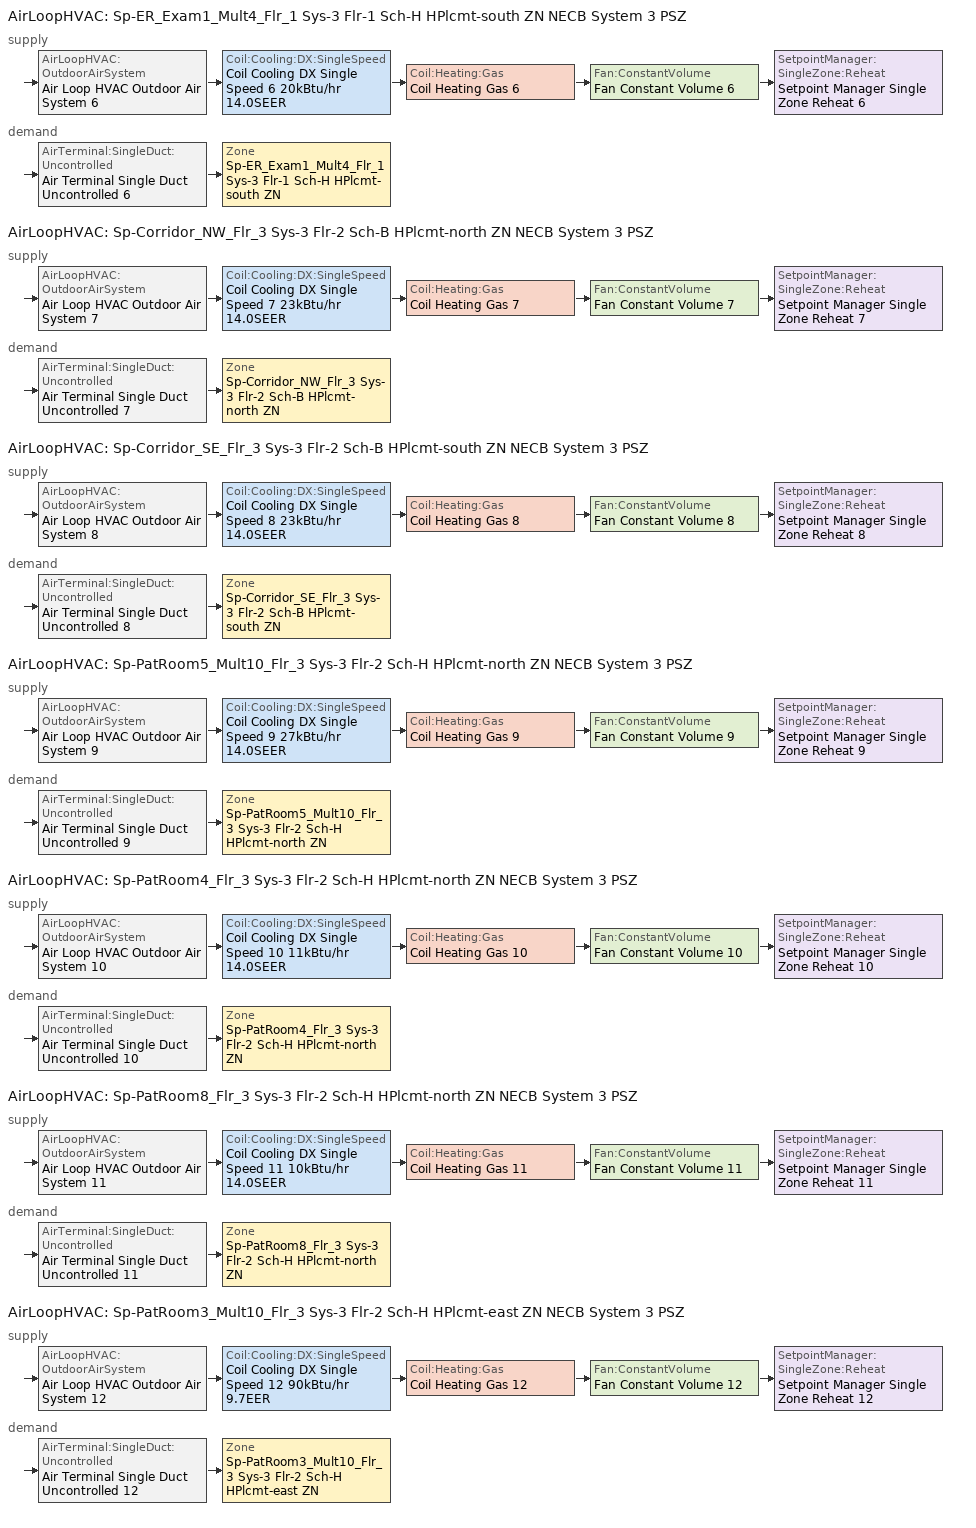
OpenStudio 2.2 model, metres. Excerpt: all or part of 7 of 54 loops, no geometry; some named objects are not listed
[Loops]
AirLoopHVAC 'Sp-ER_Exam1_Mult4_Flr_1 Sys-3 Flr-1 Sch-H HPlcmt-south ZN NECB System 3 PSZ'
 supply: AirLoopHVAC:OutdoorAirSystem 'Air Loop HVAC Outdoor Air System 6' > Coil:Cooling:DX:SingleSpeed 'Coil Cooling DX Single Speed 6 20kBtu/hr 14.0SEER' > Coil:Heating:Gas 'Coil Heating Gas 6' > Fan:ConstantVolume 'Fan Constant Volume 6' > SetpointManager:SingleZone:Reheat 'Setpoint Manager Single Zone Reheat 6'
 demand: AirTerminal:SingleDuct:Uncontrolled 'Air Terminal Single Duct Uncontrolled 6' > Zone 'Sp-ER_Exam1_Mult4_Flr_1 Sys-3 Flr-1 Sch-H HPlcmt-south ZN'
AirLoopHVAC 'Sp-Corridor_NW_Flr_3 Sys-3 Flr-2 Sch-B HPlcmt-north ZN NECB System 3 PSZ'
 supply: AirLoopHVAC:OutdoorAirSystem 'Air Loop HVAC Outdoor Air System 7' > Coil:Cooling:DX:SingleSpeed 'Coil Cooling DX Single Speed 7 23kBtu/hr 14.0SEER' > Coil:Heating:Gas 'Coil Heating Gas 7' > Fan:ConstantVolume 'Fan Constant Volume 7' > SetpointManager:SingleZone:Reheat 'Setpoint Manager Single Zone Reheat 7'
 demand: AirTerminal:SingleDuct:Uncontrolled 'Air Terminal Single Duct Uncontrolled 7' > Zone 'Sp-Corridor_NW_Flr_3 Sys-3 Flr-2 Sch-B HPlcmt-north ZN'
AirLoopHVAC 'Sp-Corridor_SE_Flr_3 Sys-3 Flr-2 Sch-B HPlcmt-south ZN NECB System 3 PSZ'
 supply: AirLoopHVAC:OutdoorAirSystem 'Air Loop HVAC Outdoor Air System 8' > Coil:Cooling:DX:SingleSpeed 'Coil Cooling DX Single Speed 8 23kBtu/hr 14.0SEER' > Coil:Heating:Gas 'Coil Heating Gas 8' > Fan:ConstantVolume 'Fan Constant Volume 8' > SetpointManager:SingleZone:Reheat 'Setpoint Manager Single Zone Reheat 8'
 demand: AirTerminal:SingleDuct:Uncontrolled 'Air Terminal Single Duct Uncontrolled 8' > Zone 'Sp-Corridor_SE_Flr_3 Sys-3 Flr-2 Sch-B HPlcmt-south ZN'
AirLoopHVAC 'Sp-PatRoom5_Mult10_Flr_3 Sys-3 Flr-2 Sch-H HPlcmt-north ZN NECB System 3 PSZ'
 supply: AirLoopHVAC:OutdoorAirSystem 'Air Loop HVAC Outdoor Air System 9' > Coil:Cooling:DX:SingleSpeed 'Coil Cooling DX Single Speed 9 27kBtu/hr 14.0SEER' > Coil:Heating:Gas 'Coil Heating Gas 9' > Fan:ConstantVolume 'Fan Constant Volume 9' > SetpointManager:SingleZone:Reheat 'Setpoint Manager Single Zone Reheat 9'
 demand: AirTerminal:SingleDuct:Uncontrolled 'Air Terminal Single Duct Uncontrolled 9' > Zone 'Sp-PatRoom5_Mult10_Flr_3 Sys-3 Flr-2 Sch-H HPlcmt-north ZN'
AirLoopHVAC 'Sp-PatRoom4_Flr_3 Sys-3 Flr-2 Sch-H HPlcmt-north ZN NECB System 3 PSZ'
 supply: AirLoopHVAC:OutdoorAirSystem 'Air Loop HVAC Outdoor Air System 10' > Coil:Cooling:DX:SingleSpeed 'Coil Cooling DX Single Speed 10 11kBtu/hr 14.0SEER' > Coil:Heating:Gas 'Coil Heating Gas 10' > Fan:ConstantVolume 'Fan Constant Volume 10' > SetpointManager:SingleZone:Reheat 'Setpoint Manager Single Zone Reheat 10'
 demand: AirTerminal:SingleDuct:Uncontrolled 'Air Terminal Single Duct Uncontrolled 10' > Zone 'Sp-PatRoom4_Flr_3 Sys-3 Flr-2 Sch-H HPlcmt-north ZN'
AirLoopHVAC 'Sp-PatRoom8_Flr_3 Sys-3 Flr-2 Sch-H HPlcmt-north ZN NECB System 3 PSZ'
 supply: AirLoopHVAC:OutdoorAirSystem 'Air Loop HVAC Outdoor Air System 11' > Coil:Cooling:DX:SingleSpeed 'Coil Cooling DX Single Speed 11 10kBtu/hr 14.0SEER' > Coil:Heating:Gas 'Coil Heating Gas 11' > Fan:ConstantVolume 'Fan Constant Volume 11' > SetpointManager:SingleZone:Reheat 'Setpoint Manager Single Zone Reheat 11'
 demand: AirTerminal:SingleDuct:Uncontrolled 'Air Terminal Single Duct Uncontrolled 11' > Zone 'Sp-PatRoom8_Flr_3 Sys-3 Flr-2 Sch-H HPlcmt-north ZN'
AirLoopHVAC 'Sp-PatRoom3_Mult10_Flr_3 Sys-3 Flr-2 Sch-H HPlcmt-east ZN NECB System 3 PSZ'
 supply: AirLoopHVAC:OutdoorAirSystem 'Air Loop HVAC Outdoor Air System 12' > Coil:Cooling:DX:SingleSpeed 'Coil Cooling DX Single Speed 12 90kBtu/hr 9.7EER' > Coil:Heating:Gas 'Coil Heating Gas 12' > Fan:ConstantVolume 'Fan Constant Volume 12' > SetpointManager:SingleZone:Reheat 'Setpoint Manager Single Zone Reheat 12'
 demand: AirTerminal:SingleDuct:Uncontrolled 'Air Terminal Single Duct Uncontrolled 12' > Zone 'Sp-PatRoom3_Mult10_Flr_3 Sys-3 Flr-2 Sch-H HPlcmt-east ZN'
[Sizing:Zone] Zone Cooling Design Supply Air Temperature Input Method=SupplyAirTemperature; Zone Cooling Design Supply Air Temperature {C}=13; Zone Cooling Design Supply Air Temperature Difference {deltaC}=11.11; Zone Heating Design Supply Air Temperature Input Method=SupplyAirTemperature; Zone Heating Design Supply Air Temperature {C}=43; Zone Heating Design Supply Air Temperature Difference {deltaC}=11.11; Zone Cooling Design Supply Air Humidity Ratio {kg-H2O/kg-air}=0.0085; Zone Heating Design Supply Air Humidity Ratio {kg-H2O/kg-air}=0.008; Zone Heating Sizing Factor=1.3; Zone Cooling Sizing Factor=1.1; Cooling Design Air Flow Method=DesignDay; Heating Design Air Flow Method=DesignDay; Account for Dedicated Outdoor Air System=No; Dedicated Outdoor Air System Control Strategy=NeutralSupplyAir; Dedicated Outdoor Air Low Setpoint Temperature for Design {C}=autosize; Dedicated Outdoor Air High Setpoint Temperature for Design {C}=autosize
Sp-ER_Exam1_Mult4_Flr_1 Sys-3 Flr-1 Sch-H HPlcmt-south ZN; Sp-Corridor_NW_Flr_3 Sys-3 Flr-2 Sch-B HPlcmt-north ZN; Sp-Corridor_SE_Flr_3 Sys-3 Flr-2 Sch-B HPlcmt-south ZN; Sp-PatRoom5_Mult10_Flr_3 Sys-3 Flr-2 Sch-H HPlcmt-north ZN; Sp-PatRoom4_Flr_3 Sys-3 Flr-2 Sch-H HPlcmt-north ZN; Sp-PatRoom8_Flr_3 Sys-3 Flr-2 Sch-H HPlcmt-north ZN; Sp-PatRoom3_Mult10_Flr_3 Sys-3 Flr-2 Sch-H HPlcmt-east ZN
[Zone equipment]
Sp-ER_Exam1_Mult4_Flr_1 Sys-3 Flr-1 Sch-H HPlcmt-south ZN: Air Terminal Single Duct Uncontrolled 6, Zone HVAC Baseboard Convective Water 6
Sp-Corridor_NW_Flr_3 Sys-3 Flr-2 Sch-B HPlcmt-north ZN: Air Terminal Single Duct Uncontrolled 7, Zone HVAC Baseboard Convective Water 7
Sp-Corridor_SE_Flr_3 Sys-3 Flr-2 Sch-B HPlcmt-south ZN: Air Terminal Single Duct Uncontrolled 8, Zone HVAC Baseboard Convective Water 8
Sp-PatRoom5_Mult10_Flr_3 Sys-3 Flr-2 Sch-H HPlcmt-north ZN: Air Terminal Single Duct Uncontrolled 9, Zone HVAC Baseboard Convective Water 9
Sp-PatRoom4_Flr_3 Sys-3 Flr-2 Sch-H HPlcmt-north ZN: Air Terminal Single Duct Uncontrolled 10, Zone HVAC Baseboard Convective Water 10
Sp-PatRoom8_Flr_3 Sys-3 Flr-2 Sch-H HPlcmt-north ZN: Air Terminal Single Duct Uncontrolled 11, Zone HVAC Baseboard Convective Water 11
Sp-PatRoom3_Mult10_Flr_3 Sys-3 Flr-2 Sch-H HPlcmt-east ZN: Air Terminal Single Duct Uncontrolled 12, Zone HVAC Baseboard Convective Water 12
[AirLoopHVAC] Design Supply Air Flow Rate {m3/s}=AutoSize
Name | Availability Schedule | Availability Manager
Sp-ER_Exam1_Mult4_Flr_1 Sys-3 Flr-1 Sch-H HPlcmt-south ZN NECB System 3 PSZ | Sp-ER_Exam1_Mult4_Flr_1 Sys-3 Flr-1 Sch-H HPlcmt-south ZN NECB System 3 PSZ Occ Sch | Availability Manager Night Cycle 9
Sp-Corridor_NW_Flr_3 Sys-3 Flr-2 Sch-B HPlcmt-north ZN NECB System 3 PSZ | Sp-Corridor_NW_Flr_3 Sys-3 Flr-2 Sch-B HPlcmt-north ZN NECB System 3 PSZ Occ Sch | Availability Manager Night Cycle 4
Sp-Corridor_SE_Flr_3 Sys-3 Flr-2 Sch-B HPlcmt-south ZN NECB System 3 PSZ | Sp-Corridor_SE_Flr_3 Sys-3 Flr-2 Sch-B HPlcmt-south ZN NECB System 3 PSZ Occ Sch | Availability Manager Night Cycle 6
Sp-PatRoom5_Mult10_Flr_3 Sys-3 Flr-2 Sch-H HPlcmt-north ZN NECB System 3 PSZ | Sp-PatRoom5_Mult10_Flr_3 Sys-3 Flr-2 Sch-H HPlcmt-north ZN NECB System 3 PSZ Occ Sch | Availability Manager Night Cycle 29
Sp-PatRoom4_Flr_3 Sys-3 Flr-2 Sch-H HPlcmt-north ZN NECB System 3 PSZ; Sp-PatRoom8_Flr_3 Sys-3 Flr-2 Sch-H HPlcmt-north ZN NECB System 3 PSZ | Always On Discrete
Sp-PatRoom3_Mult10_Flr_3 Sys-3 Flr-2 Sch-H HPlcmt-east ZN NECB System 3 PSZ | Sp-PatRoom3_Mult10_Flr_3 Sys-3 Flr-2 Sch-H HPlcmt-east ZN NECB System 3 PSZ Occ Sch | Availability Manager Night Cycle 27
[Sizing:System] Type of Load to Size On=Sensible; Design Outdoor Air Flow Rate {m3/s}=Autosize; Minimum System Air Flow Ratio=1; Preheat Design Temperature {C}=7; Preheat Design Humidity Ratio {kg-H2O/kg-Air}=0.008; Precool Design Temperature {C}=13; Precool Design Humidity Ratio {kg-H2O/kg-Air}=0.008; Central Cooling Design Supply Air Temperature {C}=13; Central Heating Design Supply Air Temperature {C}=43; Sizing Option=NonCoincident; 100% Outdoor Air in Cooling=No; 100% Outdoor Air in Heating=No; Central Cooling Design Supply Air Humidity Ratio {kg-H2O/kg-Air}=0.0085; Central Heating Design Supply Air Humidity Ratio {kg-H2O/kg-Air}=0.008; Cooling Design Air Flow Method=DesignDay; Cooling Design Air Flow Rate {m3/s}=0; Heating Design Air Flow Method=DesignDay; Heating Design Air Flow Rate {m3/s}=0; System Outdoor Air Method=ZoneSum; Zone Maximum Outdoor Air Fraction=1; Cooling Supply Air Flow Rate Per Floor Area {m3/s-m2}=0.00996765; Cooling Fraction of Autosized Cooling Supply Air Flow Rate=1; Cooling Supply Air Flow Rate Per Unit Cooling Capacity {m3/s-W}=3.94755e-05; Heating Supply Air Flow Rate Per Floor Area {m3/s-m2}=0.00996765; Heating Fraction of Autosized Heating Supply Air Flow Rate=1; Heating Fraction of Autosized Cooling Supply Air Flow Rate=1; Heating Supply Air Flow Rate Per Unit Heating Capacity {m3/s-W}=3.15882e-05; Cooling Design Capacity Method=CoolingDesignCapacity; Cooling Design Capacity {W}=autosize; Cooling Design Capacity Per Floor Area {W/m2}=234.7; Fraction of Autosized Cooling Design Capacity=1; Heating Design Capacity Method=HeatingDesignCapacity; Heating Design Capacity {W}=autosize; Heating Design Capacity Per Floor Area {W/m2}=157; Fraction of Autosized Heating Design Capacity=1; Central Cooling Capacity Control Method=OnOff
Sp-ER_Exam1_Mult4_Flr_1 Sys-3 Flr-1 Sch-H HPlcmt-south ZN NECB System 3 PSZ; Sp-Corridor_NW_Flr_3 Sys-3 Flr-2 Sch-B HPlcmt-north ZN NECB System 3 PSZ; Sp-Corridor_SE_Flr_3 Sys-3 Flr-2 Sch-B HPlcmt-south ZN NECB System 3 PSZ; Sp-PatRoom5_Mult10_Flr_3 Sys-3 Flr-2 Sch-H HPlcmt-north ZN NECB System 3 PSZ; Sp-PatRoom4_Flr_3 Sys-3 Flr-2 Sch-H HPlcmt-north ZN NECB System 3 PSZ; Sp-PatRoom8_Flr_3 Sys-3 Flr-2 Sch-H HPlcmt-north ZN NECB System 3 PSZ; Sp-PatRoom3_Mult10_Flr_3 Sys-3 Flr-2 Sch-H HPlcmt-east ZN NECB System 3 PSZ
[Fan:ConstantVolume] Availability Schedule=Always On Discrete; Fan Efficiency=0.39975; Pressure Rise {Pa}=640; Maximum Flow Rate {m3/s}=AutoSize; Motor Efficiency=0.615
Fan Constant Volume 6; Fan Constant Volume 7; Fan Constant Volume 8; Fan Constant Volume 9; Fan Constant Volume 10; Fan Constant Volume 11; Fan Constant Volume 12
[Coil:Heating:Gas] Availability Schedule=Always On Discrete; Gas Burner Efficiency=0.8; Nominal Capacity {W}=AutoSize; Parasitic Electric Load {W}=0; Parasitic Gas Load {W}=0
Coil Heating Gas 6; Coil Heating Gas 7; Coil Heating Gas 8; Coil Heating Gas 9; Coil Heating Gas 10; Coil Heating Gas 11; Coil Heating Gas 12
[Coil:Cooling:DX:SingleSpeed] Availability Schedule=Always On Discrete; Rated Total Cooling Capacity {W}=autosize; Rated Sensible Heat Ratio=autosize; Rated Air Flow Rate {m3/s}=autosize; Rated Evaporator Fan Power Per Volume Flow Rate {W/(m3/s)}=773.3; Condenser Type=AirCooled; Evaporative Condenser Effectiveness=0; Evaporative Condenser Air Flow Rate {m3/s}=Autosize; Evaporative Condenser Pump Rated Power Consumption {W}=Autosize; Crankcase Heater Capacity {W}=0; Maximum Outdoor Dry-Bulb Temperature for Crankcase Heater Operation {C}=0; Basin Heater Capacity {W/K}=0; Basin Heater Setpoint Temperature {C}=10
Name | Rated COP {W/W} | Total Cooling Capacity Function of Temperature Curve | Total Cooling Capacity Function of Flow Fraction Curve | Energy Input Ratio Function of Temperature Curve | Energy Input Ratio Function of Flow Fraction Curve | Part Load Fraction Correlation Curve
Coil Cooling DX Single Speed 6 20kBtu/hr 14.0SEER | 3.8248 | DXCOOL-NECB2011-REF-CAPFT 44 | DXCOOL-NECB2011-REF-CAPFFLOW 44 | DXCOOL-NECB2011-REF-COOLEIRFT 44 | DXCOOL-NECB2011-REF-COOLEIRFFLOW 44 | DXCOOL-NECB2011-REF-COOLPLFFPLR 44
Coil Cooling DX Single Speed 7 23kBtu/hr 14.0SEER | 3.8248 | DXCOOL-NECB2011-REF-CAPFT 45 | DXCOOL-NECB2011-REF-CAPFFLOW 45 | DXCOOL-NECB2011-REF-COOLEIRFT 45 | DXCOOL-NECB2011-REF-COOLEIRFFLOW 45 | DXCOOL-NECB2011-REF-COOLPLFFPLR 45
Coil Cooling DX Single Speed 8 23kBtu/hr 14.0SEER | 3.8248 | DXCOOL-NECB2011-REF-CAPFT 46 | DXCOOL-NECB2011-REF-CAPFFLOW 46 | DXCOOL-NECB2011-REF-COOLEIRFT 46 | DXCOOL-NECB2011-REF-COOLEIRFFLOW 46 | DXCOOL-NECB2011-REF-COOLPLFFPLR 46
Coil Cooling DX Single Speed 9 27kBtu/hr 14.0SEER | 3.8248 | DXCOOL-NECB2011-REF-CAPFT 47 | DXCOOL-NECB2011-REF-CAPFFLOW 47 | DXCOOL-NECB2011-REF-COOLEIRFT 47 | DXCOOL-NECB2011-REF-COOLEIRFFLOW 47 | DXCOOL-NECB2011-REF-COOLPLFFPLR 47
Coil Cooling DX Single Speed 10 11kBtu/hr 14.0SEER | 3.8248 | DXCOOL-NECB2011-REF-CAPFT 1 | DXCOOL-NECB2011-REF-CAPFFLOW 1 | DXCOOL-NECB2011-REF-COOLEIRFT 1 | DXCOOL-NECB2011-REF-COOLEIRFFLOW 1 | DXCOOL-NECB2011-REF-COOLPLFFPLR 1
Coil Cooling DX Single Speed 11 10kBtu/hr 14.0SEER | 3.8248 | DXCOOL-NECB2011-REF-CAPFT 2 | DXCOOL-NECB2011-REF-CAPFFLOW 2 | DXCOOL-NECB2011-REF-COOLEIRFT 2 | DXCOOL-NECB2011-REF-COOLEIRFFLOW 2 | DXCOOL-NECB2011-REF-COOLPLFFPLR 2
Coil Cooling DX Single Speed 12 90kBtu/hr 9.7EER | 3.3473 | DXCOOL-NECB2011-REF-CAPFT 3 | DXCOOL-NECB2011-REF-CAPFFLOW 3 | DXCOOL-NECB2011-REF-COOLEIRFT 3 | DXCOOL-NECB2011-REF-COOLEIRFFLOW 3 | DXCOOL-NECB2011-REF-COOLPLFFPLR 3
[Controller:OutdoorAir] Minimum Outdoor Air Flow Rate {m3/s}=0; Maximum Outdoor Air Flow Rate {m3/s}=Autosize; Economizer Control Action Type=ModulateFlow; Lockout Type=NoLockout; Minimum Limit Type=FixedMinimum; High Humidity Control=No; Heat Recovery Bypass Control Type=BypassWhenWithinEconomizerLimits
Name | Economizer Control Type | Economizer Maximum Limit Dry-Bulb Temperature {C} | Economizer Maximum Limit Enthalpy {J/kg} | Economizer Minimum Limit Dry-Bulb Temperature {C} | Minimum Outdoor Air Schedule | Controller Mechanical Ventilation
Controller Outdoor Air 6 | NoEconomizer | 28 | 64000 | -100 | Sp-ER_Exam1_Mult4_Flr_1 Sys-3 Flr-1 Sch-H HPlcmt-south ZN NECB System 3 PSZ Occ Sch | Controller Mechanical Ventilation 6
Controller Outdoor Air 7 | NoEconomizer | 28 | 64000 | -100 | Sp-Corridor_NW_Flr_3 Sys-3 Flr-2 Sch-B HPlcmt-north ZN NECB System 3 PSZ Occ Sch | Controller Mechanical Ventilation 7
Controller Outdoor Air 8 | NoEconomizer | 28 | 64000 | -100 | Sp-Corridor_SE_Flr_3 Sys-3 Flr-2 Sch-B HPlcmt-south ZN NECB System 3 PSZ Occ Sch | Controller Mechanical Ventilation 8
Controller Outdoor Air 9 | NoEconomizer | 28 | 64000 | -100 | Sp-PatRoom5_Mult10_Flr_3 Sys-3 Flr-2 Sch-H HPlcmt-north ZN NECB System 3 PSZ Occ Sch | Controller Mechanical Ventilation 9
Controller Outdoor Air 10 | NoEconomizer | 28 | 64000 | -100 | Always On Discrete | Controller Mechanical Ventilation 10
Controller Outdoor Air 11 | NoEconomizer | 28 | 64000 | -100 | Always On Discrete | Controller Mechanical Ventilation 11
Controller Outdoor Air 12 | DifferentialEnthalpy |  |  |  | Sp-PatRoom3_Mult10_Flr_3 Sys-3 Flr-2 Sch-H HPlcmt-east ZN NECB System 3 PSZ Occ Sch | Controller Mechanical Ventilation 12
[Controller:MechanicalVentilation] Availability Schedule=Always On Discrete; System Outdoor Air Method=ZoneSum
Controller Mechanical Ventilation 6; Controller Mechanical Ventilation 7; Controller Mechanical Ventilation 8; Controller Mechanical Ventilation 9; Controller Mechanical Ventilation 10; Controller Mechanical Ventilation 11; Controller Mechanical Ventilation 12
[AirLoopHVAC:OutdoorAirSystem]
Name | Controller
Air Loop HVAC Outdoor Air System 6 | Controller Outdoor Air 6
Air Loop HVAC Outdoor Air System 7 | Controller Outdoor Air 7
Air Loop HVAC Outdoor Air System 8 | Controller Outdoor Air 8
Air Loop HVAC Outdoor Air System 9 | Controller Outdoor Air 9
Air Loop HVAC Outdoor Air System 10 | Controller Outdoor Air 10
Air Loop HVAC Outdoor Air System 11 | Controller Outdoor Air 11
Air Loop HVAC Outdoor Air System 12 | Controller Outdoor Air 12
[SetpointManager:SingleZone:Reheat] Minimum Supply Air Temperature {C}=13; Maximum Supply Air Temperature {C}=43
Name | Control Zone
Setpoint Manager Single Zone Reheat 6 | Sp-ER_Exam1_Mult4_Flr_1 Sys-3 Flr-1 Sch-H HPlcmt-south ZN
Setpoint Manager Single Zone Reheat 7 | Sp-Corridor_NW_Flr_3 Sys-3 Flr-2 Sch-B HPlcmt-north ZN
Setpoint Manager Single Zone Reheat 8 | Sp-Corridor_SE_Flr_3 Sys-3 Flr-2 Sch-B HPlcmt-south ZN
Setpoint Manager Single Zone Reheat 9 | Sp-PatRoom5_Mult10_Flr_3 Sys-3 Flr-2 Sch-H HPlcmt-north ZN
Setpoint Manager Single Zone Reheat 10 | Sp-PatRoom4_Flr_3 Sys-3 Flr-2 Sch-H HPlcmt-north ZN
Setpoint Manager Single Zone Reheat 11 | Sp-PatRoom8_Flr_3 Sys-3 Flr-2 Sch-H HPlcmt-north ZN
Setpoint Manager Single Zone Reheat 12 | Sp-PatRoom3_Mult10_Flr_3 Sys-3 Flr-2 Sch-H HPlcmt-east ZN
[AirTerminal:SingleDuct:Uncontrolled] Availability Schedule=Always On Discrete; Maximum Air Flow Rate {m3/s}=AutoSize
Air Terminal Single Duct Uncontrolled 6; Air Terminal Single Duct Uncontrolled 7; Air Terminal Single Duct Uncontrolled 8; Air Terminal Single Duct Uncontrolled 9; Air Terminal Single Duct Uncontrolled 10; Air Terminal Single Duct Uncontrolled 11; Air Terminal Single Duct Uncontrolled 12
[AvailabilityManager:NightCycle] Control Type=CycleOnAny; Thermostat Tolerance {deltaC}=1; Cycling Run Time {s}=3600
Availability Manager Night Cycle 4; Availability Manager Night Cycle 6; Availability Manager Night Cycle 9; Availability Manager Night Cycle 27; Availability Manager Night Cycle 29
[Schedule:Ruleset]
Name | Default Day Schedule | Summer Design Day Schedule | Winter Design Day Schedule
Sp-Corridor_NW_Flr_3 Sys-3 Flr-2 Sch-B HPlcmt-north ZN NECB System 3 PSZ Occ Sch | Sp-Corridor_NW_Flr_3 Sys-3 Flr-2 Sch-B HPlcmt-north ZN NECB System 3 PSZ Occ Sch Default | Sp-Corridor_NW_Flr_3 Sys-3 Flr-2 Sch-B HPlcmt-north ZN NECB System 3 PSZ Occ Sch Summer Design Day | Sp-Corridor_NW_Flr_3 Sys-3 Flr-2 Sch-B HPlcmt-north ZN NECB System 3 PSZ Occ Sch Winter Design Day
Sp-Corridor_SE_Flr_3 Sys-3 Flr-2 Sch-B HPlcmt-south ZN NECB System 3 PSZ Occ Sch | Sp-Corridor_SE_Flr_3 Sys-3 Flr-2 Sch-B HPlcmt-south ZN NECB System 3 PSZ Occ Sch Default | Sp-Corridor_SE_Flr_3 Sys-3 Flr-2 Sch-B HPlcmt-south ZN NECB System 3 PSZ Occ Sch Summer Design Day | Sp-Corridor_SE_Flr_3 Sys-3 Flr-2 Sch-B HPlcmt-south ZN NECB System 3 PSZ Occ Sch Winter Design Day
Sp-ER_Exam1_Mult4_Flr_1 Sys-3 Flr-1 Sch-H HPlcmt-south ZN NECB System 3 PSZ Occ Sch | Sp-ER_Exam1_Mult4_Flr_1 Sys-3 Flr-1 Sch-H HPlcmt-south ZN NECB System 3 PSZ Occ Sch Default | Sp-ER_Exam1_Mult4_Flr_1 Sys-3 Flr-1 Sch-H HPlcmt-south ZN NECB System 3 PSZ Occ Sch Summer Design Day | Sp-ER_Exam1_Mult4_Flr_1 Sys-3 Flr-1 Sch-H HPlcmt-south ZN NECB System 3 PSZ Occ Sch Winter Design Day
Sp-PatRoom3_Mult10_Flr_3 Sys-3 Flr-2 Sch-H HPlcmt-east ZN NECB System 3 PSZ Occ Sch | Sp-PatRoom3_Mult10_Flr_3 Sys-3 Flr-2 Sch-H HPlcmt-east ZN NECB System 3 PSZ Occ Sch Default | Sp-PatRoom3_Mult10_Flr_3 Sys-3 Flr-2 Sch-H HPlcmt-east ZN NECB System 3 PSZ Occ Sch Summer Design Day | Sp-PatRoom3_Mult10_Flr_3 Sys-3 Flr-2 Sch-H HPlcmt-east ZN NECB System 3 PSZ Occ Sch Winter Design Day
Sp-PatRoom5_Mult10_Flr_3 Sys-3 Flr-2 Sch-H HPlcmt-north ZN NECB System 3 PSZ Occ Sch | Sp-PatRoom5_Mult10_Flr_3 Sys-3 Flr-2 Sch-H HPlcmt-north ZN NECB System 3 PSZ Occ Sch Default | Sp-PatRoom5_Mult10_Flr_3 Sys-3 Flr-2 Sch-H HPlcmt-north ZN NECB System 3 PSZ Occ Sch Summer Design Day | Sp-PatRoom5_Mult10_Flr_3 Sys-3 Flr-2 Sch-H HPlcmt-north ZN NECB System 3 PSZ Occ Sch Winter Design Day
[Schedule:Day]
Sp-Corridor_NW_Flr_3 Sys-3 Flr-2 Sch-B HPlcmt-north ZN NECB System 3 PSZ Occ Sch Default; Sp-Corridor_NW_Flr_3 Sys-3 Flr-2 Sch-B HPlcmt-north ZN NECB System 3 PSZ Occ Sch Winter Design Day; Sp-Corridor_NW_Flr_3 Sys-3 Flr-2 Sch-B HPlcmt-north ZN NECB System 3 PSZ Occ Sch Summer Design Day; Sp-Corridor_SE_Flr_3 Sys-3 Flr-2 Sch-B HPlcmt-south ZN NECB System 3 PSZ Occ Sch Default; Sp-Corridor_SE_Flr_3 Sys-3 Flr-2 Sch-B HPlcmt-south ZN NECB System 3 PSZ Occ Sch Winter Design Day; Sp-Corridor_SE_Flr_3 Sys-3 Flr-2 Sch-B HPlcmt-south ZN NECB System 3 PSZ Occ Sch Summer Design Day; Sp-ER_Exam1_Mult4_Flr_1 Sys-3 Flr-1 Sch-H HPlcmt-south ZN NECB System 3 PSZ Occ Sch Default; Sp-ER_Exam1_Mult4_Flr_1 Sys-3 Flr-1 Sch-H HPlcmt-south ZN NECB System 3 PSZ Occ Sch Winter Design Day; Sp-ER_Exam1_Mult4_Flr_1 Sys-3 Flr-1 Sch-H HPlcmt-south ZN NECB System 3 PSZ Occ Sch Summer Design Day; Sp-ER_Exam1_Mult4_Flr_1 Sys-3 Flr-1 Sch-H HPlcmt-south ZN NECB System 3 PSZ Occ Sch Monday; Sp-ER_Exam1_Mult4_Flr_1 Sys-3 Flr-1 Sch-H HPlcmt-south ZN NECB System 3 PSZ Occ Sch Tuesday; Sp-ER_Exam1_Mult4_Flr_1 Sys-3 Flr-1 Sch-H HPlcmt-south ZN NECB System 3 PSZ Occ Sch Wednesday; Sp-ER_Exam1_Mult4_Flr_1 Sys-3 Flr-1 Sch-H HPlcmt-south ZN NECB System 3 PSZ Occ Sch Thursday; Sp-ER_Exam1_Mult4_Flr_1 Sys-3 Flr-1 Sch-H HPlcmt-south ZN NECB System 3 PSZ Occ Sch Friday; Sp-ER_Exam1_Mult4_Flr_1 Sys-3 Flr-1 Sch-H HPlcmt-south ZN NECB System 3 PSZ Occ Sch Saturday; Sp-ER_Exam1_Mult4_Flr_1 Sys-3 Flr-1 Sch-H HPlcmt-south ZN NECB System 3 PSZ Occ Sch Sunday; Sp-PatRoom3_Mult10_Flr_3 Sys-3 Flr-2 Sch-H HPlcmt-east ZN NECB System 3 PSZ Occ Sch Default; Sp-PatRoom3_Mult10_Flr_3 Sys-3 Flr-2 Sch-H HPlcmt-east ZN NECB System 3 PSZ Occ Sch Winter Design Day; Sp-PatRoom3_Mult10_Flr_3 Sys-3 Flr-2 Sch-H HPlcmt-east ZN NECB System 3 PSZ Occ Sch Summer Design Day; Sp-PatRoom3_Mult10_Flr_3 Sys-3 Flr-2 Sch-H HPlcmt-east ZN NECB System 3 PSZ Occ Sch Monday; Sp-PatRoom3_Mult10_Flr_3 Sys-3 Flr-2 Sch-H HPlcmt-east ZN NECB System 3 PSZ Occ Sch Tuesday; Sp-PatRoom3_Mult10_Flr_3 Sys-3 Flr-2 Sch-H HPlcmt-east ZN NECB System 3 PSZ Occ Sch Wednesday; Sp-PatRoom3_Mult10_Flr_3 Sys-3 Flr-2 Sch-H HPlcmt-east ZN NECB System 3 PSZ Occ Sch Thursday; Sp-PatRoom3_Mult10_Flr_3 Sys-3 Flr-2 Sch-H HPlcmt-east ZN NECB System 3 PSZ Occ Sch Friday; Sp-PatRoom3_Mult10_Flr_3 Sys-3 Flr-2 Sch-H HPlcmt-east ZN NECB System 3 PSZ Occ Sch Saturday; Sp-PatRoom3_Mult10_Flr_3 Sys-3 Flr-2 Sch-H HPlcmt-east ZN NECB System 3 PSZ Occ Sch Sunday; Sp-PatRoom5_Mult10_Flr_3 Sys-3 Flr-2 Sch-H HPlcmt-north ZN NECB System 3 PSZ Occ Sch Default; Sp-PatRoom5_Mult10_Flr_3 Sys-3 Flr-2 Sch-H HPlcmt-north ZN NECB System 3 PSZ Occ Sch Winter Design Day; Sp-PatRoom5_Mult10_Flr_3 Sys-3 Flr-2 Sch-H HPlcmt-north ZN NECB System 3 PSZ Occ Sch Summer Design Day; Sp-PatRoom5_Mult10_Flr_3 Sys-3 Flr-2 Sch-H HPlcmt-north ZN NECB System 3 PSZ Occ Sch Monday; Sp-PatRoom5_Mult10_Flr_3 Sys-3 Flr-2 Sch-H HPlcmt-north ZN NECB System 3 PSZ Occ Sch Tuesday; Sp-PatRoom5_Mult10_Flr_3 Sys-3 Flr-2 Sch-H HPlcmt-north ZN NECB System 3 PSZ Occ Sch Wednesday; Sp-PatRoom5_Mult10_Flr_3 Sys-3 Flr-2 Sch-H HPlcmt-north ZN NECB System 3 PSZ Occ Sch Thursday; Sp-PatRoom5_Mult10_Flr_3 Sys-3 Flr-2 Sch-H HPlcmt-north ZN NECB System 3 PSZ Occ Sch Friday; Sp-PatRoom5_Mult10_Flr_3 Sys-3 Flr-2 Sch-H HPlcmt-north ZN NECB System 3 PSZ Occ Sch Saturday; Sp-PatRoom5_Mult10_Flr_3 Sys-3 Flr-2 Sch-H HPlcmt-north ZN NECB System 3 PSZ Occ Sch Sunday: 24, 0, 1
Sp-Corridor_NW_Flr_3 Sys-3 Flr-2 Sch-B HPlcmt-north ZN NECB System 3 PSZ Occ Sch Monday; Sp-Corridor_NW_Flr_3 Sys-3 Flr-2 Sch-B HPlcmt-north ZN NECB System 3 PSZ Occ Sch Tuesday; Sp-Corridor_NW_Flr_3 Sys-3 Flr-2 Sch-B HPlcmt-north ZN NECB System 3 PSZ Occ Sch Wednesday; Sp-Corridor_NW_Flr_3 Sys-3 Flr-2 Sch-B HPlcmt-north ZN NECB System 3 PSZ Occ Sch Thursday; Sp-Corridor_NW_Flr_3 Sys-3 Flr-2 Sch-B HPlcmt-north ZN NECB System 3 PSZ Occ Sch Friday; Sp-Corridor_SE_Flr_3 Sys-3 Flr-2 Sch-B HPlcmt-south ZN NECB System 3 PSZ Occ Sch Monday; Sp-Corridor_SE_Flr_3 Sys-3 Flr-2 Sch-B HPlcmt-south ZN NECB System 3 PSZ Occ Sch Tuesday; Sp-Corridor_SE_Flr_3 Sys-3 Flr-2 Sch-B HPlcmt-south ZN NECB System 3 PSZ Occ Sch Wednesday; Sp-Corridor_SE_Flr_3 Sys-3 Flr-2 Sch-B HPlcmt-south ZN NECB System 3 PSZ Occ Sch Thursday; Sp-Corridor_SE_Flr_3 Sys-3 Flr-2 Sch-B HPlcmt-south ZN NECB System 3 PSZ Occ Sch Friday: 1, 0, 1, 10, 0, 0, 24, 0, 1
Sp-Corridor_NW_Flr_3 Sys-3 Flr-2 Sch-B HPlcmt-north ZN NECB System 3 PSZ Occ Sch Saturday; Sp-Corridor_SE_Flr_3 Sys-3 Flr-2 Sch-B HPlcmt-south ZN NECB System 3 PSZ Occ Sch Saturday: 2, 0, 1, 10, 0, 0, 24, 0, 1
Sp-Corridor_NW_Flr_3 Sys-3 Flr-2 Sch-B HPlcmt-north ZN NECB System 3 PSZ Occ Sch Sunday; Sp-Corridor_SE_Flr_3 Sys-3 Flr-2 Sch-B HPlcmt-south ZN NECB System 3 PSZ Occ Sch Sunday: 1, 0, 0, 2, 0, 1, 11, 0, 0, 23, 0, 1, 24, 0, 0
[Schedule:Rule] Date Specification Type=DateRange; Start Month=1; Start Day=1; End Month=12
Name | Schedule Ruleset | Rule Order | Day Schedule | Apply Monday | End Day | Apply Tuesday | Apply Wednesday | Apply Thursday | Apply Friday | Apply Saturday | Apply Sunday
Sp-Corridor_NW_Flr_3 Sys-3 Flr-2 Sch-B HPlcmt-north ZN NECB System 3 PSZ Occ Sch Monday Rule | Sp-Corridor_NW_Flr_3 Sys-3 Flr-2 Sch-B HPlcmt-north ZN NECB System 3 PSZ Occ Sch | 6 | Sp-Corridor_NW_Flr_3 Sys-3 Flr-2 Sch-B HPlcmt-north ZN NECB System 3 PSZ Occ Sch Monday | Yes | 25
Sp-Corridor_NW_Flr_3 Sys-3 Flr-2 Sch-B HPlcmt-north ZN NECB System 3 PSZ Occ Sch Tuesday Rule | Sp-Corridor_NW_Flr_3 Sys-3 Flr-2 Sch-B HPlcmt-north ZN NECB System 3 PSZ Occ Sch | 5 | Sp-Corridor_NW_Flr_3 Sys-3 Flr-2 Sch-B HPlcmt-north ZN NECB System 3 PSZ Occ Sch Tuesday |  | 26 | Yes
Sp-Corridor_NW_Flr_3 Sys-3 Flr-2 Sch-B HPlcmt-north ZN NECB System 3 PSZ Occ Sch Wednesday Rule | Sp-Corridor_NW_Flr_3 Sys-3 Flr-2 Sch-B HPlcmt-north ZN NECB System 3 PSZ Occ Sch | 4 | Sp-Corridor_NW_Flr_3 Sys-3 Flr-2 Sch-B HPlcmt-north ZN NECB System 3 PSZ Occ Sch Wednesday |  | 27 |  | Yes
Sp-Corridor_NW_Flr_3 Sys-3 Flr-2 Sch-B HPlcmt-north ZN NECB System 3 PSZ Occ Sch Thursday Rule | Sp-Corridor_NW_Flr_3 Sys-3 Flr-2 Sch-B HPlcmt-north ZN NECB System 3 PSZ Occ Sch | 3 | Sp-Corridor_NW_Flr_3 Sys-3 Flr-2 Sch-B HPlcmt-north ZN NECB System 3 PSZ Occ Sch Thursday |  | 28 |  |  | Yes
Sp-Corridor_NW_Flr_3 Sys-3 Flr-2 Sch-B HPlcmt-north ZN NECB System 3 PSZ Occ Sch Friday Rule | Sp-Corridor_NW_Flr_3 Sys-3 Flr-2 Sch-B HPlcmt-north ZN NECB System 3 PSZ Occ Sch | 2 | Sp-Corridor_NW_Flr_3 Sys-3 Flr-2 Sch-B HPlcmt-north ZN NECB System 3 PSZ Occ Sch Friday |  | 29 |  |  |  | Yes
Sp-Corridor_NW_Flr_3 Sys-3 Flr-2 Sch-B HPlcmt-north ZN NECB System 3 PSZ Occ Sch Saturday Rule | Sp-Corridor_NW_Flr_3 Sys-3 Flr-2 Sch-B HPlcmt-north ZN NECB System 3 PSZ Occ Sch | 1 | Sp-Corridor_NW_Flr_3 Sys-3 Flr-2 Sch-B HPlcmt-north ZN NECB System 3 PSZ Occ Sch Saturday |  | 30 |  |  |  |  | Yes
Sp-Corridor_NW_Flr_3 Sys-3 Flr-2 Sch-B HPlcmt-north ZN NECB System 3 PSZ Occ Sch Sunday Rule | Sp-Corridor_NW_Flr_3 Sys-3 Flr-2 Sch-B HPlcmt-north ZN NECB System 3 PSZ Occ Sch | 0 | Sp-Corridor_NW_Flr_3 Sys-3 Flr-2 Sch-B HPlcmt-north ZN NECB System 3 PSZ Occ Sch Sunday |  | 31 |  |  |  |  |  | Yes
Sp-Corridor_SE_Flr_3 Sys-3 Flr-2 Sch-B HPlcmt-south ZN NECB System 3 PSZ Occ Sch Monday Rule | Sp-Corridor_SE_Flr_3 Sys-3 Flr-2 Sch-B HPlcmt-south ZN NECB System 3 PSZ Occ Sch | 6 | Sp-Corridor_SE_Flr_3 Sys-3 Flr-2 Sch-B HPlcmt-south ZN NECB System 3 PSZ Occ Sch Monday | Yes | 25
Sp-Corridor_SE_Flr_3 Sys-3 Flr-2 Sch-B HPlcmt-south ZN NECB System 3 PSZ Occ Sch Tuesday Rule | Sp-Corridor_SE_Flr_3 Sys-3 Flr-2 Sch-B HPlcmt-south ZN NECB System 3 PSZ Occ Sch | 5 | Sp-Corridor_SE_Flr_3 Sys-3 Flr-2 Sch-B HPlcmt-south ZN NECB System 3 PSZ Occ Sch Tuesday |  | 26 | Yes
Sp-Corridor_SE_Flr_3 Sys-3 Flr-2 Sch-B HPlcmt-south ZN NECB System 3 PSZ Occ Sch Wednesday Rule | Sp-Corridor_SE_Flr_3 Sys-3 Flr-2 Sch-B HPlcmt-south ZN NECB System 3 PSZ Occ Sch | 4 | Sp-Corridor_SE_Flr_3 Sys-3 Flr-2 Sch-B HPlcmt-south ZN NECB System 3 PSZ Occ Sch Wednesday |  | 27 |  | Yes
Sp-Corridor_SE_Flr_3 Sys-3 Flr-2 Sch-B HPlcmt-south ZN NECB System 3 PSZ Occ Sch Thursday Rule | Sp-Corridor_SE_Flr_3 Sys-3 Flr-2 Sch-B HPlcmt-south ZN NECB System 3 PSZ Occ Sch | 3 | Sp-Corridor_SE_Flr_3 Sys-3 Flr-2 Sch-B HPlcmt-south ZN NECB System 3 PSZ Occ Sch Thursday |  | 28 |  |  | Yes
Sp-Corridor_SE_Flr_3 Sys-3 Flr-2 Sch-B HPlcmt-south ZN NECB System 3 PSZ Occ Sch Friday Rule | Sp-Corridor_SE_Flr_3 Sys-3 Flr-2 Sch-B HPlcmt-south ZN NECB System 3 PSZ Occ Sch | 2 | Sp-Corridor_SE_Flr_3 Sys-3 Flr-2 Sch-B HPlcmt-south ZN NECB System 3 PSZ Occ Sch Friday |  | 29 |  |  |  | Yes
Sp-Corridor_SE_Flr_3 Sys-3 Flr-2 Sch-B HPlcmt-south ZN NECB System 3 PSZ Occ Sch Saturday Rule | Sp-Corridor_SE_Flr_3 Sys-3 Flr-2 Sch-B HPlcmt-south ZN NECB System 3 PSZ Occ Sch | 1 | Sp-Corridor_SE_Flr_3 Sys-3 Flr-2 Sch-B HPlcmt-south ZN NECB System 3 PSZ Occ Sch Saturday |  | 30 |  |  |  |  | Yes
Sp-Corridor_SE_Flr_3 Sys-3 Flr-2 Sch-B HPlcmt-south ZN NECB System 3 PSZ Occ Sch Sunday Rule | Sp-Corridor_SE_Flr_3 Sys-3 Flr-2 Sch-B HPlcmt-south ZN NECB System 3 PSZ Occ Sch | 0 | Sp-Corridor_SE_Flr_3 Sys-3 Flr-2 Sch-B HPlcmt-south ZN NECB System 3 PSZ Occ Sch Sunday |  | 31 |  |  |  |  |  | Yes
Sp-ER_Exam1_Mult4_Flr_1 Sys-3 Flr-1 Sch-H HPlcmt-south ZN NECB System 3 PSZ Occ Sch Monday Rule | Sp-ER_Exam1_Mult4_Flr_1 Sys-3 Flr-1 Sch-H HPlcmt-south ZN NECB System 3 PSZ Occ Sch | 6 | Sp-ER_Exam1_Mult4_Flr_1 Sys-3 Flr-1 Sch-H HPlcmt-south ZN NECB System 3 PSZ Occ Sch Monday | Yes | 25
Sp-ER_Exam1_Mult4_Flr_1 Sys-3 Flr-1 Sch-H HPlcmt-south ZN NECB System 3 PSZ Occ Sch Tuesday Rule | Sp-ER_Exam1_Mult4_Flr_1 Sys-3 Flr-1 Sch-H HPlcmt-south ZN NECB System 3 PSZ Occ Sch | 5 | Sp-ER_Exam1_Mult4_Flr_1 Sys-3 Flr-1 Sch-H HPlcmt-south ZN NECB System 3 PSZ Occ Sch Tuesday |  | 26 | Yes
Sp-ER_Exam1_Mult4_Flr_1 Sys-3 Flr-1 Sch-H HPlcmt-south ZN NECB System 3 PSZ Occ Sch Wednesday Rule | Sp-ER_Exam1_Mult4_Flr_1 Sys-3 Flr-1 Sch-H HPlcmt-south ZN NECB System 3 PSZ Occ Sch | 4 | Sp-ER_Exam1_Mult4_Flr_1 Sys-3 Flr-1 Sch-H HPlcmt-south ZN NECB System 3 PSZ Occ Sch Wednesday |  | 27 |  | Yes
Sp-ER_Exam1_Mult4_Flr_1 Sys-3 Flr-1 Sch-H HPlcmt-south ZN NECB System 3 PSZ Occ Sch Thursday Rule | Sp-ER_Exam1_Mult4_Flr_1 Sys-3 Flr-1 Sch-H HPlcmt-south ZN NECB System 3 PSZ Occ Sch | 3 | Sp-ER_Exam1_Mult4_Flr_1 Sys-3 Flr-1 Sch-H HPlcmt-south ZN NECB System 3 PSZ Occ Sch Thursday |  | 28 |  |  | Yes
Sp-ER_Exam1_Mult4_Flr_1 Sys-3 Flr-1 Sch-H HPlcmt-south ZN NECB System 3 PSZ Occ Sch Friday Rule | Sp-ER_Exam1_Mult4_Flr_1 Sys-3 Flr-1 Sch-H HPlcmt-south ZN NECB System 3 PSZ Occ Sch | 2 | Sp-ER_Exam1_Mult4_Flr_1 Sys-3 Flr-1 Sch-H HPlcmt-south ZN NECB System 3 PSZ Occ Sch Friday |  | 29 |  |  |  | Yes
Sp-ER_Exam1_Mult4_Flr_1 Sys-3 Flr-1 Sch-H HPlcmt-south ZN NECB System 3 PSZ Occ Sch Saturday Rule | Sp-ER_Exam1_Mult4_Flr_1 Sys-3 Flr-1 Sch-H HPlcmt-south ZN NECB System 3 PSZ Occ Sch | 1 | Sp-ER_Exam1_Mult4_Flr_1 Sys-3 Flr-1 Sch-H HPlcmt-south ZN NECB System 3 PSZ Occ Sch Saturday |  | 30 |  |  |  |  | Yes
Sp-ER_Exam1_Mult4_Flr_1 Sys-3 Flr-1 Sch-H HPlcmt-south ZN NECB System 3 PSZ Occ Sch Sunday Rule | Sp-ER_Exam1_Mult4_Flr_1 Sys-3 Flr-1 Sch-H HPlcmt-south ZN NECB System 3 PSZ Occ Sch | 0 | Sp-ER_Exam1_Mult4_Flr_1 Sys-3 Flr-1 Sch-H HPlcmt-south ZN NECB System 3 PSZ Occ Sch Sunday |  | 31 |  |  |  |  |  | Yes
Sp-PatRoom3_Mult10_Flr_3 Sys-3 Flr-2 Sch-H HPlcmt-east ZN NECB System 3 PSZ Occ Sch Monday Rule | Sp-PatRoom3_Mult10_Flr_3 Sys-3 Flr-2 Sch-H HPlcmt-east ZN NECB System 3 PSZ Occ Sch | 6 | Sp-PatRoom3_Mult10_Flr_3 Sys-3 Flr-2 Sch-H HPlcmt-east ZN NECB System 3 PSZ Occ Sch Monday | Yes | 25
Sp-PatRoom3_Mult10_Flr_3 Sys-3 Flr-2 Sch-H HPlcmt-east ZN NECB System 3 PSZ Occ Sch Tuesday Rule | Sp-PatRoom3_Mult10_Flr_3 Sys-3 Flr-2 Sch-H HPlcmt-east ZN NECB System 3 PSZ Occ Sch | 5 | Sp-PatRoom3_Mult10_Flr_3 Sys-3 Flr-2 Sch-H HPlcmt-east ZN NECB System 3 PSZ Occ Sch Tuesday |  | 26 | Yes
Sp-PatRoom3_Mult10_Flr_3 Sys-3 Flr-2 Sch-H HPlcmt-east ZN NECB System 3 PSZ Occ Sch Wednesday Rule | Sp-PatRoom3_Mult10_Flr_3 Sys-3 Flr-2 Sch-H HPlcmt-east ZN NECB System 3 PSZ Occ Sch | 4 | Sp-PatRoom3_Mult10_Flr_3 Sys-3 Flr-2 Sch-H HPlcmt-east ZN NECB System 3 PSZ Occ Sch Wednesday |  | 27 |  | Yes
Sp-PatRoom3_Mult10_Flr_3 Sys-3 Flr-2 Sch-H HPlcmt-east ZN NECB System 3 PSZ Occ Sch Thursday Rule | Sp-PatRoom3_Mult10_Flr_3 Sys-3 Flr-2 Sch-H HPlcmt-east ZN NECB System 3 PSZ Occ Sch | 3 | Sp-PatRoom3_Mult10_Flr_3 Sys-3 Flr-2 Sch-H HPlcmt-east ZN NECB System 3 PSZ Occ Sch Thursday |  | 28 |  |  | Yes
Sp-PatRoom3_Mult10_Flr_3 Sys-3 Flr-2 Sch-H HPlcmt-east ZN NECB System 3 PSZ Occ Sch Friday Rule | Sp-PatRoom3_Mult10_Flr_3 Sys-3 Flr-2 Sch-H HPlcmt-east ZN NECB System 3 PSZ Occ Sch | 2 | Sp-PatRoom3_Mult10_Flr_3 Sys-3 Flr-2 Sch-H HPlcmt-east ZN NECB System 3 PSZ Occ Sch Friday |  | 29 |  |  |  | Yes
Sp-PatRoom3_Mult10_Flr_3 Sys-3 Flr-2 Sch-H HPlcmt-east ZN NECB System 3 PSZ Occ Sch Saturday Rule | Sp-PatRoom3_Mult10_Flr_3 Sys-3 Flr-2 Sch-H HPlcmt-east ZN NECB System 3 PSZ Occ Sch | 1 | Sp-PatRoom3_Mult10_Flr_3 Sys-3 Flr-2 Sch-H HPlcmt-east ZN NECB System 3 PSZ Occ Sch Saturday |  | 30 |  |  |  |  | Yes
Sp-PatRoom3_Mult10_Flr_3 Sys-3 Flr-2 Sch-H HPlcmt-east ZN NECB System 3 PSZ Occ Sch Sunday Rule | Sp-PatRoom3_Mult10_Flr_3 Sys-3 Flr-2 Sch-H HPlcmt-east ZN NECB System 3 PSZ Occ Sch | 0 | Sp-PatRoom3_Mult10_Flr_3 Sys-3 Flr-2 Sch-H HPlcmt-east ZN NECB System 3 PSZ Occ Sch Sunday |  | 31 |  |  |  |  |  | Yes
Sp-PatRoom5_Mult10_Flr_3 Sys-3 Flr-2 Sch-H HPlcmt-north ZN NECB System 3 PSZ Occ Sch Monday Rule | Sp-PatRoom5_Mult10_Flr_3 Sys-3 Flr-2 Sch-H HPlcmt-north ZN NECB System 3 PSZ Occ Sch | 6 | Sp-PatRoom5_Mult10_Flr_3 Sys-3 Flr-2 Sch-H HPlcmt-north ZN NECB System 3 PSZ Occ Sch Monday | Yes | 25
Sp-PatRoom5_Mult10_Flr_3 Sys-3 Flr-2 Sch-H HPlcmt-north ZN NECB System 3 PSZ Occ Sch Tuesday Rule | Sp-PatRoom5_Mult10_Flr_3 Sys-3 Flr-2 Sch-H HPlcmt-north ZN NECB System 3 PSZ Occ Sch | 5 | Sp-PatRoom5_Mult10_Flr_3 Sys-3 Flr-2 Sch-H HPlcmt-north ZN NECB System 3 PSZ Occ Sch Tuesday |  | 26 | Yes
Sp-PatRoom5_Mult10_Flr_3 Sys-3 Flr-2 Sch-H HPlcmt-north ZN NECB System 3 PSZ Occ Sch Wednesday Rule | Sp-PatRoom5_Mult10_Flr_3 Sys-3 Flr-2 Sch-H HPlcmt-north ZN NECB System 3 PSZ Occ Sch | 4 | Sp-PatRoom5_Mult10_Flr_3 Sys-3 Flr-2 Sch-H HPlcmt-north ZN NECB System 3 PSZ Occ Sch Wednesday |  | 27 |  | Yes
Sp-PatRoom5_Mult10_Flr_3 Sys-3 Flr-2 Sch-H HPlcmt-north ZN NECB System 3 PSZ Occ Sch Thursday Rule | Sp-PatRoom5_Mult10_Flr_3 Sys-3 Flr-2 Sch-H HPlcmt-north ZN NECB System 3 PSZ Occ Sch | 3 | Sp-PatRoom5_Mult10_Flr_3 Sys-3 Flr-2 Sch-H HPlcmt-north ZN NECB System 3 PSZ Occ Sch Thursday |  | 28 |  |  | Yes
Sp-PatRoom5_Mult10_Flr_3 Sys-3 Flr-2 Sch-H HPlcmt-north ZN NECB System 3 PSZ Occ Sch Friday Rule | Sp-PatRoom5_Mult10_Flr_3 Sys-3 Flr-2 Sch-H HPlcmt-north ZN NECB System 3 PSZ Occ Sch | 2 | Sp-PatRoom5_Mult10_Flr_3 Sys-3 Flr-2 Sch-H HPlcmt-north ZN NECB System 3 PSZ Occ Sch Friday |  | 29 |  |  |  | Yes
Sp-PatRoom5_Mult10_Flr_3 Sys-3 Flr-2 Sch-H HPlcmt-north ZN NECB System 3 PSZ Occ Sch Saturday Rule | Sp-PatRoom5_Mult10_Flr_3 Sys-3 Flr-2 Sch-H HPlcmt-north ZN NECB System 3 PSZ Occ Sch | 1 | Sp-PatRoom5_Mult10_Flr_3 Sys-3 Flr-2 Sch-H HPlcmt-north ZN NECB System 3 PSZ Occ Sch Saturday |  | 30 |  |  |  |  | Yes
Sp-PatRoom5_Mult10_Flr_3 Sys-3 Flr-2 Sch-H HPlcmt-north ZN NECB System 3 PSZ Occ Sch Sunday Rule | Sp-PatRoom5_Mult10_Flr_3 Sys-3 Flr-2 Sch-H HPlcmt-north ZN NECB System 3 PSZ Occ Sch | 0 | Sp-PatRoom5_Mult10_Flr_3 Sys-3 Flr-2 Sch-H HPlcmt-north ZN NECB System 3 PSZ Occ Sch Sunday |  | 31 |  |  |  |  |  | Yes
[Schedule:Constant]
Always On Discrete: Value=1
[Curve:Biquadratic] Minimum Value of x=13; Maximum Value of x=24; Minimum Value of y=24; Maximum Value of y=46
Name | Coefficient1 Constant | Coefficient2 x | Coefficient3 x**2 | Coefficient4 y | Coefficient5 y**2 | Coefficient6 x*y
DXCOOL-NECB2011-REF-CAPFT 1; DXCOOL-NECB2011-REF-CAPFT 2; DXCOOL-NECB2011-REF-CAPFT 3; DXCOOL-NECB2011-REF-CAPFT 44; DXCOOL-NECB2011-REF-CAPFT 45; DXCOOL-NECB2011-REF-CAPFT 46; DXCOOL-NECB2011-REF-CAPFT 47 | 0.867905 | 0.0142459 | 0.00055436 | -0.0075575 | 3.3e-05 | -0.0001918
DXCOOL-NECB2011-REF-COOLEIRFT 1; DXCOOL-NECB2011-REF-COOLEIRFT 2; DXCOOL-NECB2011-REF-COOLEIRFT 3; DXCOOL-NECB2011-REF-COOLEIRFT 44; DXCOOL-NECB2011-REF-COOLEIRFT 45; DXCOOL-NECB2011-REF-COOLEIRFT 46; DXCOOL-NECB2011-REF-COOLEIRFT 47 | 0.116936 | 0.0284933 | -0.0004112 | 0.0214108 | 0.00016103 | -0.0006791
[Curve:Quadratic] Coefficient1 Constant=1; Coefficient2 x=0; Coefficient3 x**2=0; Minimum Value of x=0; Maximum Value of x=1
DXCOOL-NECB2011-REF-CAPFFLOW 1; DXCOOL-NECB2011-REF-COOLEIRFFLOW 1; DXCOOL-NECB2011-REF-CAPFFLOW 2; DXCOOL-NECB2011-REF-COOLEIRFFLOW 2; DXCOOL-NECB2011-REF-CAPFFLOW 3; DXCOOL-NECB2011-REF-COOLEIRFFLOW 3; DXCOOL-NECB2011-REF-CAPFFLOW 44; DXCOOL-NECB2011-REF-COOLEIRFFLOW 44; DXCOOL-NECB2011-REF-CAPFFLOW 45; DXCOOL-NECB2011-REF-COOLEIRFFLOW 45; DXCOOL-NECB2011-REF-CAPFFLOW 46; DXCOOL-NECB2011-REF-COOLEIRFFLOW 46; DXCOOL-NECB2011-REF-CAPFFLOW 47; DXCOOL-NECB2011-REF-COOLEIRFFLOW 47
[Curve:Cubic] Coefficient1 Constant=0.0277; Coefficient2 x=4.9151; Coefficient3 x**2=-8.184; Coefficient4 x**3=4.2702; Minimum Value of x=0.7; Maximum Value of x=1
DXCOOL-NECB2011-REF-COOLPLFFPLR 1; DXCOOL-NECB2011-REF-COOLPLFFPLR 2; DXCOOL-NECB2011-REF-COOLPLFFPLR 3; DXCOOL-NECB2011-REF-COOLPLFFPLR 44; DXCOOL-NECB2011-REF-COOLPLFFPLR 45; DXCOOL-NECB2011-REF-COOLPLFFPLR 46; DXCOOL-NECB2011-REF-COOLPLFFPLR 47
